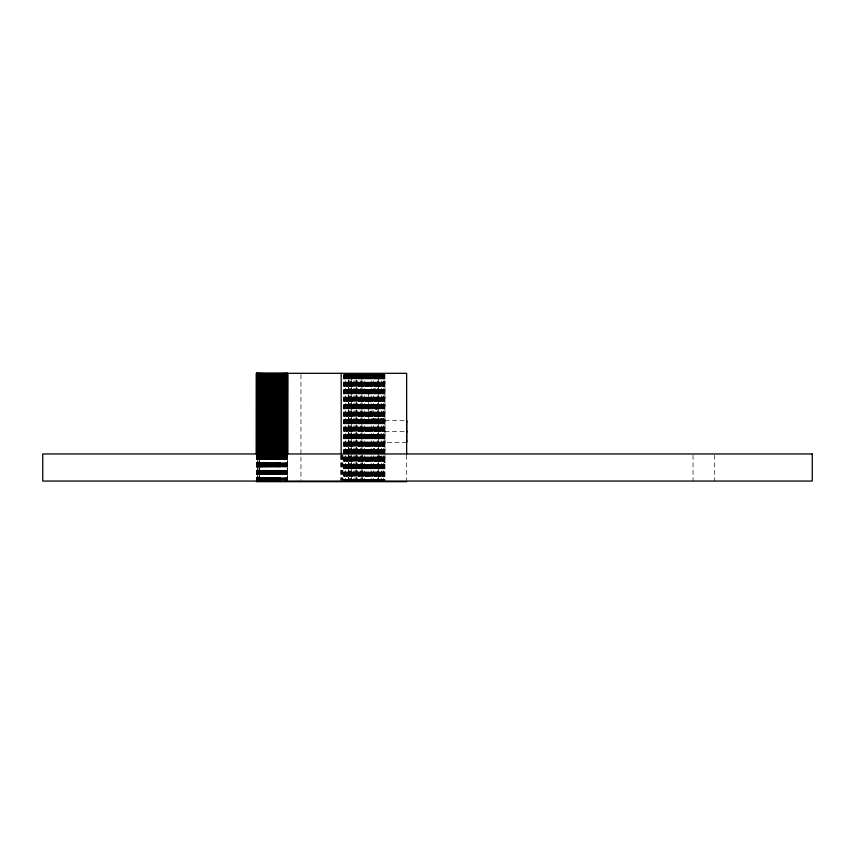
<?xml version="1.0" encoding="UTF-8"?>
<svg xmlns="http://www.w3.org/2000/svg" width="855" height="855" viewBox="0 0 855 855"><rect width="100%" height="100%" fill="white"/><g stroke="black" fill="none" stroke-linecap="round" stroke-linejoin="round"><path stroke-width="0.64" stroke-dasharray="4.28 3.21" d="M384.974 462.95L379.545 455.726L384.974 462.95L384.964 380.721L368.708 393.236L368.708 418.64L384.974 418.64M384.964 432.202L384.964 430.835M384.91 420.703L406.638 420.681M368.708 412.377L384.974 406.125M368.708 405.751L384.974 405.751M384.9 431.519L405.366 431.519M406.638 442.356L384.91 442.356L384.91 440.667M384.91 420.767L384.964 422.37M714.705 455.245L714.705 481.055M693.031 455.245L693.031 481.055M406.638 455.255L406.638 480.371M384.964 374.629L384.964 481.686M384.686 374.629L384.686 481.686M384.397 374.629L384.397 481.686M384.162 374.629L384.162 480.371M384.109 374.629L384.109 481.686M383.81 374.629L383.81 481.686M383.51 374.629L383.51 481.686M383.318 373.314L383.318 480.371M383.2 374.629L383.2 481.686M382.901 374.629L382.901 481.686M382.591 374.629L382.591 481.686M382.442 374.629L382.442 480.371M382.271 374.629L382.271 481.686M381.961 374.629L381.961 481.686M381.533 373.314L381.64 481.686M381.309 374.629L381.309 481.686M380.988 374.629L380.988 481.686M380.657 374.629L380.657 481.686M380.315 374.629L380.315 481.686M379.983 374.629L379.983 481.686M379.641 374.629L379.641 481.686M379.299 374.629L379.299 481.686M378.957 374.629L378.957 481.686M378.658 480.371L378.658 374.629L378.605 481.686M378.252 374.629L378.252 481.686M377.899 374.629L377.899 481.686M377.643 373.314L377.643 480.371M377.536 374.629L377.536 481.686M377.183 374.629L377.183 481.686M376.82 374.629L376.82 481.686M376.617 374.629L376.617 480.371M376.457 374.629L376.457 481.686M376.082 374.629L376.082 481.686M375.719 374.629L375.719 481.686M375.559 374.629L375.559 480.371M375.345 374.629L375.345 481.686M374.971 374.629L374.971 481.686M374.597 374.629L374.597 481.686M374.49 374.629L374.49 480.371M374.223 374.629L374.223 481.686M373.838 374.629L373.838 481.686M373.4 373.314L373.453 481.686M373.069 374.629L373.069 481.686M372.684 374.629L372.684 481.686M372.288 374.629L372.299 481.686M371.914 374.629L371.914 481.686M371.519 374.629L371.519 481.686M371.166 373.314L371.166 480.371M371.123 374.629L371.123 481.686M370.739 374.629L370.739 481.686M370.343 374.629L370.343 481.686M370.033 374.629L369.948 481.686M369.542 374.629L369.542 481.686M369.146 374.629L369.146 481.686M368.89 374.629L368.89 481.686M368.751 374.629L368.751 481.686M368.345 374.629L368.345 481.686M367.949 374.629L367.949 481.686M367.746 374.629L367.746 481.686M367.543 374.629L367.543 481.686M367.137 374.629L367.137 481.686M366.731 374.629L366.731 481.686M366.581 374.629L366.581 481.686M366.325 374.629L366.325 481.686M365.919 374.629L365.919 481.686M365.513 374.629L365.513 481.686M365.416 374.629L365.416 480.371M365.106 374.629L365.106 481.686M364.7 374.629L364.7 481.686M364.251 373.314L364.294 481.686M363.888 374.629L363.888 481.686M363.482 374.629L363.482 481.686M363.076 374.629L363.076 481.686M362.67 374.629L362.67 481.686M362.467 455.245L362.467 481.055M362.264 374.629L362.264 481.686M361.911 480.371L361.911 374.629L361.857 481.686M361.451 374.629L361.451 481.686M361.034 374.629L361.034 481.686M360.735 373.314L360.735 480.371M360.628 374.629L360.628 481.686M360.222 374.629L360.222 481.686M359.827 374.629L359.827 481.686M359.57 374.629L359.57 480.371M359.421 374.629L359.421 481.686M359.015 374.629L359.015 481.686M358.608 374.629L358.608 481.686M358.416 374.629L358.416 480.371M358.202 374.629L358.202 481.686M357.807 374.629L357.807 481.686M357.262 373.314L357.401 481.686M357.005 374.629L357.005 481.686M356.61 374.629L356.61 481.686M356.204 481.686L356.204 374.629L356.118 480.371M355.808 374.629L355.808 481.686M355.413 374.629L355.413 481.686M354.985 373.314L355.028 481.686M354.633 374.629L354.633 481.686M354.237 374.629L354.237 481.686M353.863 373.314L353.852 481.686M353.468 374.629L353.468 481.686M353.083 374.629L353.083 481.686M352.762 374.629L352.698 481.686M352.313 374.629L352.313 481.686M351.929 374.629L351.929 481.686M351.672 480.371L351.672 374.629L351.555 481.686M351.181 374.629L351.181 481.686M350.807 374.629L350.807 481.686M350.593 373.314L350.593 480.371M350.432 374.629L350.432 481.686M350.058 374.629L350.058 481.686M349.695 374.629L349.695 481.686M349.545 373.314L349.545 480.371M349.332 374.629L349.332 481.686M348.968 374.629L348.968 481.686M348.605 481.686L348.605 374.629L348.509 480.371M348.252 374.629L348.252 481.686M347.899 374.629L347.899 481.686M347.504 374.629L347.547 481.686M347.194 374.629L347.194 481.686M346.852 374.629L346.852 481.686M346.51 374.629L346.51 481.686M346.168 374.629L346.168 481.686M345.837 374.629L345.837 481.686M345.548 373.314L345.495 481.686M345.163 374.629L345.163 481.686M344.843 374.629L344.843 481.686M344.618 374.629L344.618 480.371M344.512 374.629L344.512 481.686M344.191 374.629L344.191 481.686M343.881 374.629L343.881 481.686M343.71 374.629L343.71 480.371M342.834 455.255L342.834 480.371M342.727 455.255L342.727 480.371M341.594 455.255L341.594 480.371M341.177 455.255L341.177 480.371M340.792 455.245L340.792 481.055M300.949 374.629L300.949 480.371M287.312 455.255L287.312 480.371M287.024 455.255L287.024 480.371M286.724 455.255L286.724 480.371M286.393 455.255L286.393 480.371M286.051 455.255L286.051 480.371M285.677 455.255L285.677 480.371M285.292 455.255L285.292 480.371M284.886 455.255L284.886 480.371M284.459 455.255L284.459 480.371M284.01 455.255L284.01 480.371M283.55 455.255L283.55 480.371M283.069 455.255L283.069 480.371M282.567 455.255L282.567 480.371M282.054 455.255L282.054 480.371M281.53 455.255L281.53 480.371M280.996 455.255L280.996 480.371M280.622 455.255L280.622 480.371M280.44 455.255L280.44 480.371M280.066 455.255L280.066 480.371M279.874 455.255L279.874 480.371M279.489 455.255L279.489 480.371M279.296 455.255L279.296 480.371M278.912 455.255L278.912 480.371M278.709 455.255L278.709 480.371M278.313 455.255L278.313 480.371M278.11 455.255L278.11 480.371M277.715 455.255L277.715 480.371M277.512 455.255L277.512 480.371M277.106 455.255L277.106 480.371M276.902 455.255L276.902 480.371M276.486 455.255L276.486 480.371M276.283 455.255L276.283 480.371M275.866 455.255L275.866 480.371M275.652 455.255L275.652 480.371M275.235 455.255L275.235 480.371M275.021 455.255L275.021 480.371M274.605 455.255L274.605 480.371M274.391 455.255L274.391 480.371M273.974 455.255L273.974 480.371M273.76 455.255L273.76 480.371M273.333 455.255L273.333 480.371M273.119 455.255L273.119 480.371M272.692 455.255L272.692 480.371M272.478 455.255L272.478 480.371M272.061 455.255L272.061 480.371M271.847 455.255L271.847 480.371M271.42 455.255L271.42 480.371M271.206 455.255L271.206 480.371M270.779 455.255L270.779 480.371M270.575 455.255L270.575 480.371M270.148 455.255L270.148 480.371M269.945 455.255L269.945 480.371M269.517 455.255L269.517 480.371M269.314 455.255L269.314 480.371M268.898 455.255L268.898 480.371M268.694 455.255L268.694 480.371M268.278 455.255L268.278 480.371M268.075 455.255L268.075 480.371M267.668 455.255L267.668 480.371M267.465 455.255L267.465 480.371M267.059 455.255L267.059 480.371M266.867 455.255L266.867 480.371M266.461 455.255L266.461 480.371M266.268 455.255L266.268 480.371M265.884 455.255L265.884 480.371M265.681 455.255L265.681 480.371M265.307 455.255L265.307 480.371M265.114 455.255L265.114 480.371M264.74 455.255L264.74 480.371M264.548 455.255L264.548 480.371M264.184 455.255L264.184 480.371M264.003 455.255L264.003 480.371M263.65 455.255L263.65 480.371M263.468 455.255L263.468 480.371M263.116 455.255L263.116 480.371M262.945 455.255L262.945 480.371M262.603 455.255L262.603 480.371M262.442 455.255L262.442 480.371M262.111 455.255L262.111 480.371M261.951 455.255L261.951 480.371M261.63 455.255L261.63 480.371M261.48 455.255L261.48 480.371M261.17 455.255L261.17 480.371M261.021 455.255L261.021 480.371M260.722 455.255L260.722 480.371M260.583 455.255L260.583 480.371M260.294 455.255L260.294 480.371M260.155 455.255L260.155 480.371M259.888 455.255L259.888 480.371M259.76 455.255L259.76 480.371M259.129 455.255L259.129 480.371M259.012 455.255L259.012 480.371M258.787 455.255L258.787 480.371M258.67 455.255L258.67 480.371M258.456 455.255L258.456 480.371M258.349 455.255L258.349 480.371M258.06 455.255L258.06 480.371M257.612 455.255L257.526 480.371M257.376 455.255L257.376 480.371M257.302 455.255L257.163 480.371M257.099 455.255L257.099 480.371M256.917 455.255L256.917 480.371M256.628 455.255L256.66 480.371M256.457 455.255L256.511 480.371M256.436 455.255L256.393 480.371M376.457 451.59L368.708 441.276L376.457 451.59M287.665 480.371L287.665 455.255L287.569 480.371M259.503 480.371L259.503 455.255L259.375 480.371M257.868 480.371L257.868 455.255L257.783 480.371"/><path stroke-width="1.28" d="M406.638 420.703L406.638 442.334L406.638 440.667M406.638 431.519L406.638 432.202L406.638 430.835M256.34 481.686L406.638 481.686M406.638 420.767L406.638 422.37M406.638 453.93L406.638 373.314L256.34 373.314L256.35 453.93M341.177 373.314L341.177 453.93M287.312 373.314L287.312 453.93M287.024 373.314L287.024 453.93M286.724 373.314L286.724 453.93M286.393 373.314L286.393 453.93M286.051 373.314L286.051 453.93M285.677 373.314L285.677 453.93M285.292 373.314L285.292 453.93M284.886 373.314L284.886 453.93M284.459 373.314L284.459 453.93M284.01 373.314L284.01 453.93M283.55 373.314L283.55 453.93M283.069 373.314L283.069 453.93M282.567 373.314L282.567 453.93M282.054 373.314L282.054 453.93M281.53 373.314L281.53 453.93M280.996 373.314L280.996 453.93M280.44 373.314L280.44 453.93M279.874 373.314L279.874 453.93M279.296 373.314L279.296 453.93M278.709 373.314L278.709 453.93M278.11 373.314L278.11 453.93M277.512 373.314L277.512 453.93M276.902 373.314L276.902 453.93M276.283 373.314L276.283 453.93M275.652 373.314L275.652 453.93M275.021 373.314L275.021 453.93M274.391 373.314L274.391 453.93M273.76 373.314L273.76 453.93M273.119 373.314L273.119 453.93M272.478 373.314L272.478 453.93M271.847 373.314L271.847 453.93M271.206 373.314L271.206 453.93M270.575 373.314L270.575 453.93M269.945 373.314L269.945 453.93M269.314 373.314L269.314 453.93M268.694 373.314L268.694 453.93M268.075 373.314L268.075 453.93M267.465 373.314L267.465 453.93M266.867 373.314L266.867 453.93M266.268 373.314L266.268 453.93M265.681 373.314L265.681 453.93M265.114 373.314L265.114 453.93M264.548 373.314L264.548 453.93M264.003 373.314L264.003 453.93M263.468 373.314L263.468 453.93M262.945 373.314L262.945 453.93M262.442 373.314L262.442 453.93M261.951 373.314L261.951 453.93M261.48 373.314L261.48 453.93M261.021 373.314L261.021 453.93M260.583 373.314L260.583 453.93M260.155 373.314L260.155 453.93M259.76 373.314L259.76 453.93M259.375 373.314L259.375 453.93M259.012 373.314L259.012 453.93M258.67 373.314L258.67 453.93M258.349 373.314L258.349 453.93M258.06 373.314L258.06 453.93M257.783 373.314L257.783 453.93M257.526 373.314L257.526 453.93M257.302 373.314L257.302 453.93M257.099 373.314L257.099 453.93M256.81 373.314L256.81 453.93M256.66 373.314L256.628 453.93M256.511 373.314L256.457 453.93M812.25 453.962L42.75 453.962L42.75 481.055L812.25 481.055L812.25 453.962M287.665 453.93L287.665 373.314L287.569 453.93"/></g></svg>
